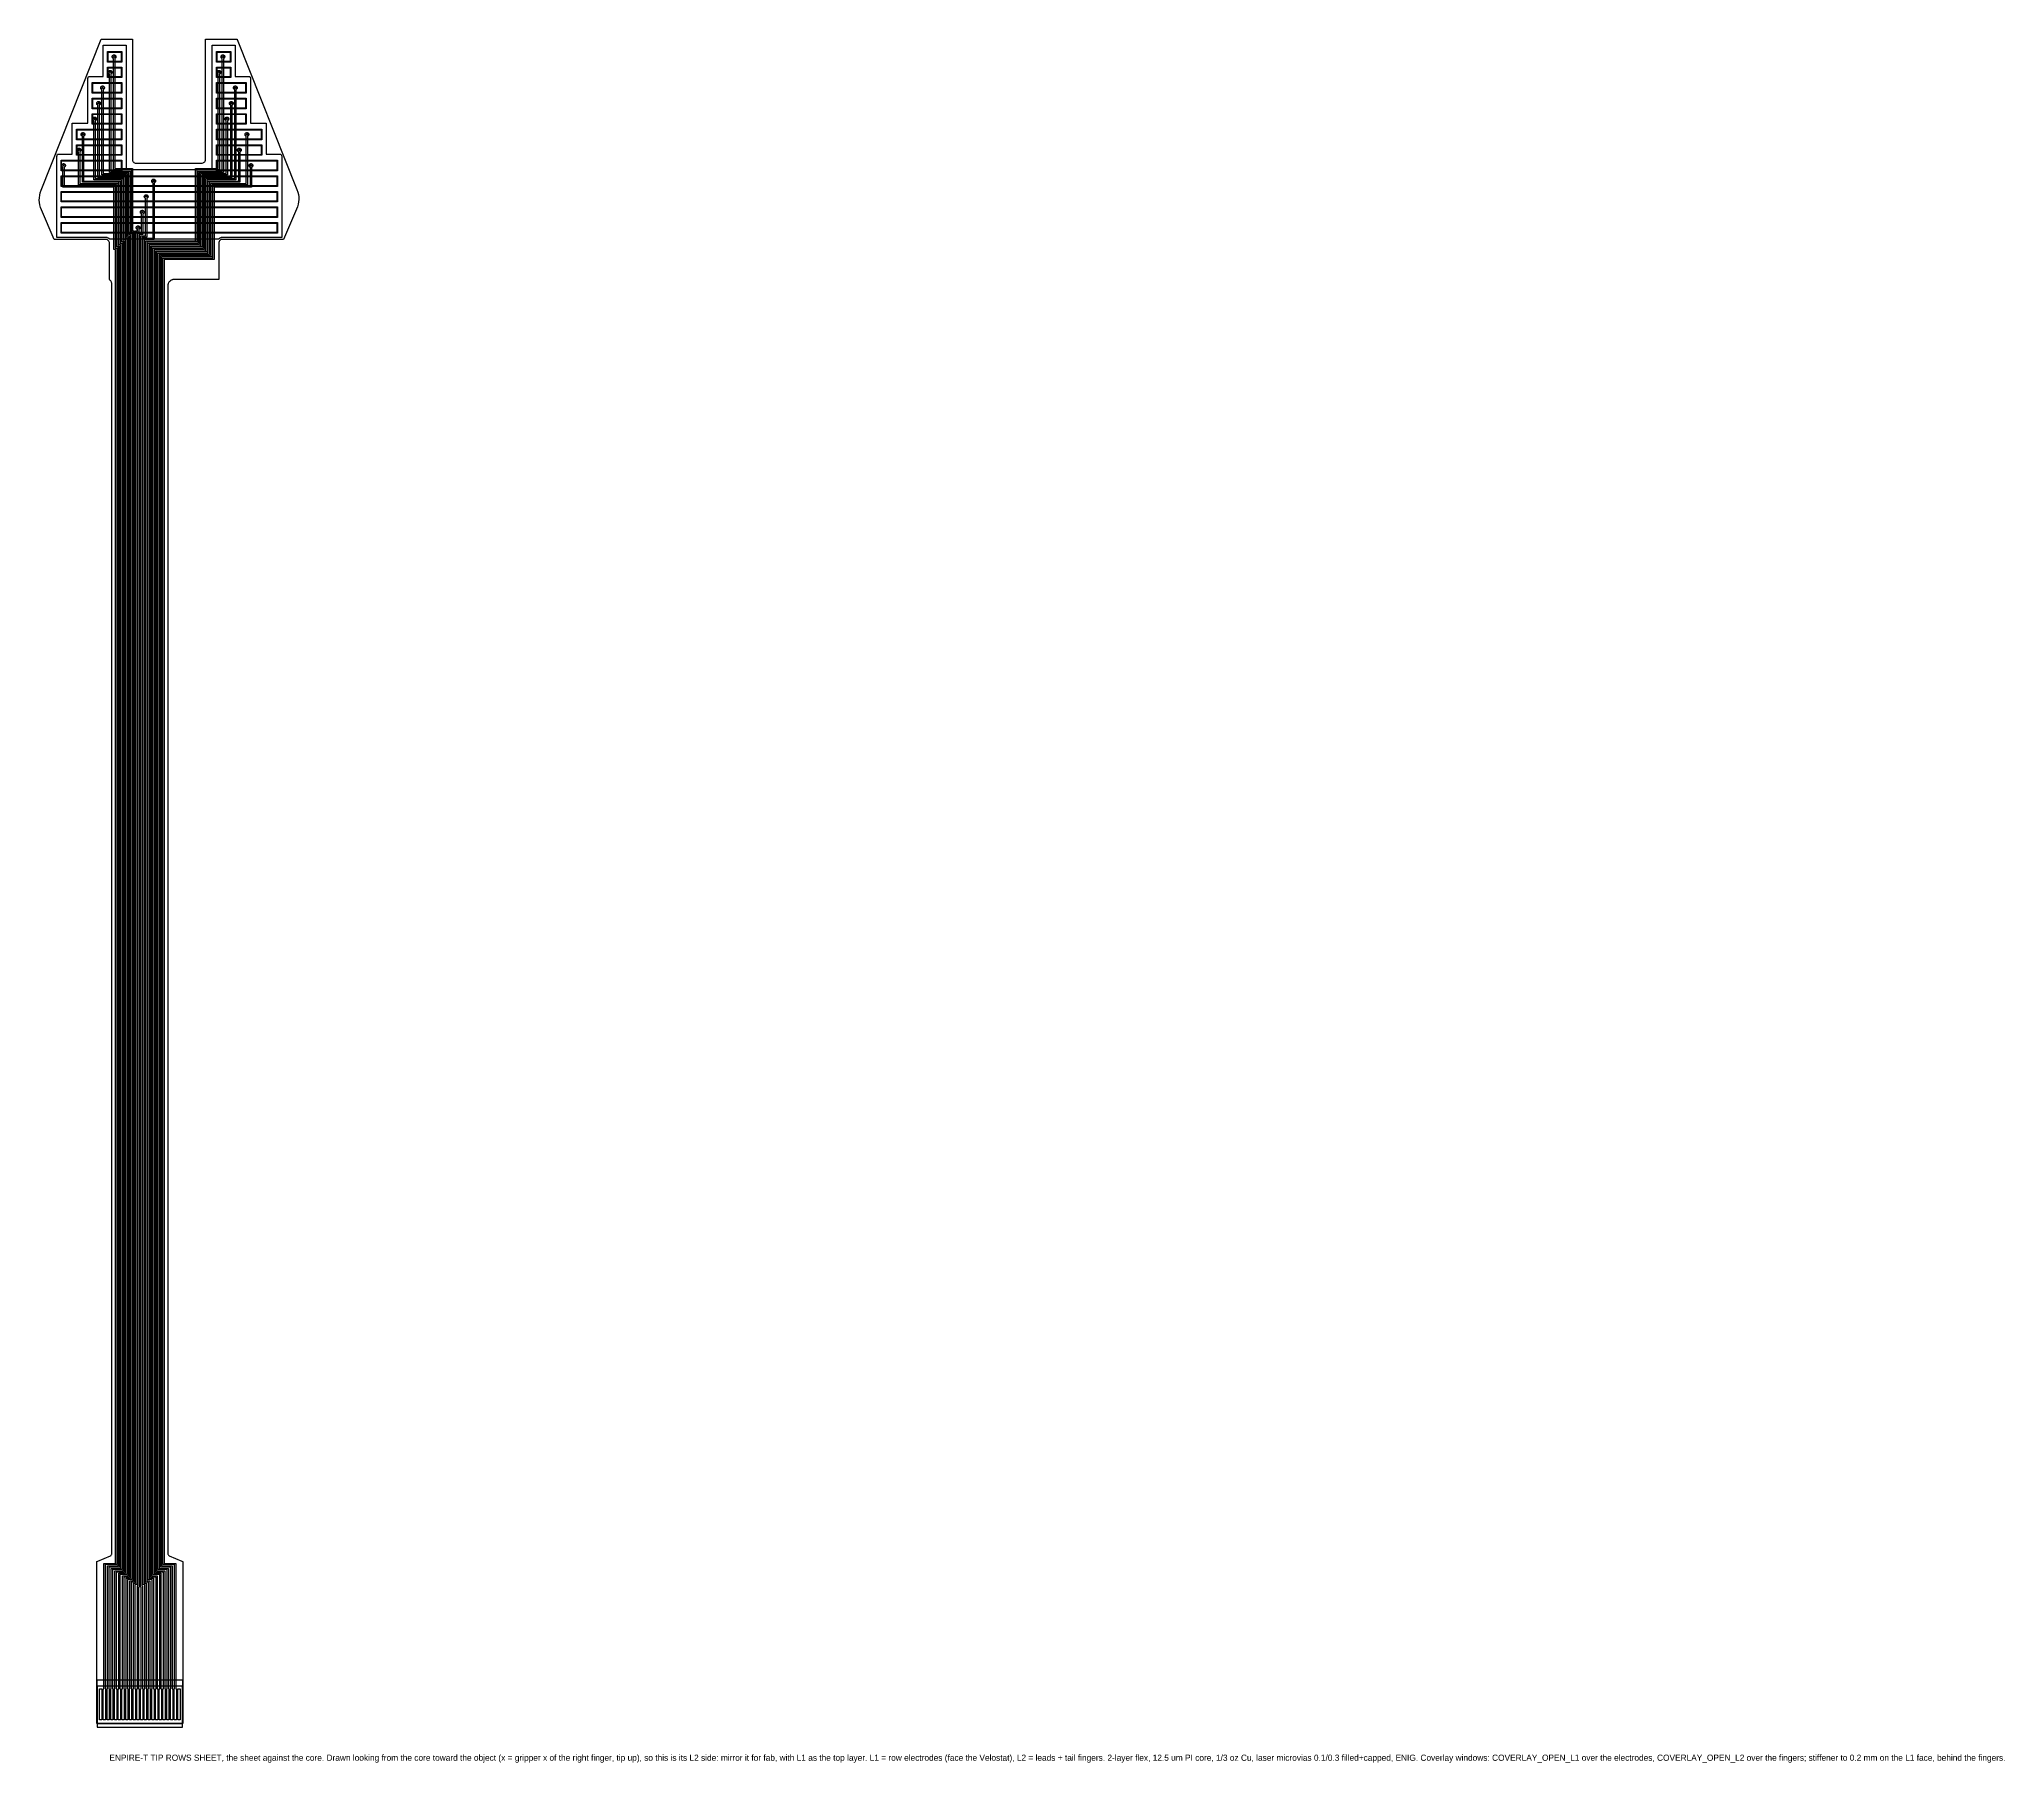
# Model space of a CAD drawing. Header units: millimetres. Extents: x -10 to 148, y -22 to 116.
import ezdxf

# ---------------------------------------------------------------- set-up
doc = ezdxf.new("R2010")
doc.units = ezdxf.units.MM
for name, color, linetype in [('COVERLAY_OPEN_L1', 3, 'Continuous'), ('COVERLAY_OPEN_L2', 4, 'Continuous'), ('CU_L1', 1, 'Continuous'), ('CU_L2', 5, 'Continuous'), ('NOTE', 8, 'Continuous'), ('OUTLINE', 7, 'Continuous'), ('STIFFENER', 8, 'Continuous'), ('VELOSTAT', 2, 'Continuous'), ('VIA', 6, 'Continuous')]:
    doc.layers.add(name, color=color, linetype=linetype)

msp = doc.modelspace()

# ---------------------------------------------------------------- linework, layer by layer
at = {"layer": 'COVERLAY_OPEN_L1'}
for points in [[(-3.9, 115.09), (-3.9, 114.34), (-4.95, 114.34), (-4.95, 115.09), (-3.9, 115.09)], [(-3.9, 113.84), (-3.9, 113.09), (-4.95, 113.09), (-4.95, 113.84), (-3.9, 113.84)], [(4.85, 115.09), (4.85, 114.34), (3.8, 114.34), (3.8, 115.09), (4.85, 115.09)], [(4.85, 113.84), (4.85, 113.09), (3.8, 113.09), (3.8, 113.84), (4.85, 113.84)], [(-6.2, 112.59), (-3.9, 112.59), (-3.9, 111.84), (-6.2, 111.84), (-6.2, 112.59)], [(3.8, 112.59), (6.1, 112.59), (6.1, 111.84), (3.8, 111.84), (3.8, 112.59)], [(-6.2, 111.34), (-3.9, 111.34), (-3.9, 110.59), (-6.2, 110.59), (-6.2, 111.34)], [(3.8, 111.34), (6.1, 111.34), (6.1, 110.59), (3.8, 110.59), (3.8, 111.34)], [(-6.2, 110.09), (-3.9, 110.09), (-3.9, 109.34), (-6.2, 109.34), (-6.2, 110.09)], [(3.8, 110.09), (6.1, 110.09), (6.1, 109.34), (3.8, 109.34), (3.8, 110.09)], [(-3.9, 108.84), (-3.9, 108.09), (-7.45, 108.09), (-7.45, 108.84), (-3.9, 108.84)], [(-3.9, 107.59), (-3.9, 106.84), (-7.45, 106.84), (-7.45, 107.59), (-3.9, 107.59)], [(7.35, 108.84), (7.35, 108.09), (3.8, 108.09), (3.8, 108.84), (7.35, 108.84)], [(7.35, 107.59), (7.35, 106.84), (3.8, 106.84), (3.8, 107.59), (7.35, 107.59)], [(-8.7, 106.34), (-3.9, 106.34), (-3.9, 105.59), (-8.7, 105.59), (-8.7, 106.34)], [(3.8, 106.34), (8.6, 106.34), (8.6, 105.59), (3.8, 105.59), (3.8, 106.34)], [(-8.7, 105.09), (8.6, 105.09), (8.6, 104.34), (-8.7, 104.34), (-8.7, 105.09)], [(-8.7, 103.84), (8.6, 103.84), (8.6, 103.09), (-8.7, 103.09), (-8.7, 103.84)], [(-8.7, 102.59), (8.6, 102.59), (8.6, 101.84), (-8.7, 101.84), (-8.7, 102.59)], [(-8.7, 101.34), (8.6, 101.34), (8.6, 100.59), (-8.7, 100.59), (-8.7, 101.34)]]:
    msp.add_lwpolyline(points, close=True, dxfattribs=at)
at = {"layer": 'COVERLAY_OPEN_L2'}
msp.add_lwpolyline([(1.03, -19.64), (1.03, -16.34), (-5.85, -16.34), (-5.85, -19.64), (1.03, -19.64)], close=True, dxfattribs=at)
at = {"layer": 'CU_L1'}
for points in [[(-5, 114.29), (-5, 115.14), (-3.85, 115.14), (-3.85, 114.29), (-5, 114.29)], [(-5, 113.04), (-5, 113.89), (-3.85, 113.89), (-3.85, 113.04), (-5, 113.04)], [(3.75, 114.29), (3.75, 115.14), (4.9, 115.14), (4.9, 114.29), (3.75, 114.29)], [(3.75, 113.04), (3.75, 113.89), (4.9, 113.89), (4.9, 113.04), (3.75, 113.04)], [(-6.25, 111.79), (-6.25, 112.64), (-3.85, 112.64), (-3.85, 111.79), (-6.25, 111.79)], [(3.75, 111.79), (3.75, 112.64), (6.15, 112.64), (6.15, 111.79), (3.75, 111.79)], [(-6.25, 110.54), (-6.25, 111.39), (-3.85, 111.39), (-3.85, 110.54), (-6.25, 110.54)], [(3.75, 110.54), (3.75, 111.39), (6.15, 111.39), (6.15, 110.54), (3.75, 110.54)], [(-6.25, 109.29), (-6.25, 110.14), (-3.85, 110.14), (-3.85, 109.29), (-6.25, 109.29)], [(3.75, 109.29), (3.75, 110.14), (6.15, 110.14), (6.15, 109.29), (3.75, 109.29)], [(-7.5, 108.04), (-7.5, 108.89), (-3.85, 108.89), (-3.85, 108.04), (-7.5, 108.04)], [(-7.5, 106.79), (-7.5, 107.64), (-3.85, 107.64), (-3.85, 106.79), (-7.5, 106.79)], [(3.75, 108.04), (3.75, 108.89), (7.4, 108.89), (7.4, 108.04), (3.75, 108.04)], [(3.75, 106.79), (3.75, 107.64), (7.4, 107.64), (7.4, 106.79), (3.75, 106.79)], [(-8.75, 105.54), (-8.75, 106.39), (-3.85, 106.39), (-3.85, 105.54), (-8.75, 105.54)], [(3.75, 105.54), (3.75, 106.39), (8.65, 106.39), (8.65, 105.54), (3.75, 105.54)], [(-8.75, 104.29), (-8.75, 105.14), (8.65, 105.14), (8.65, 104.29), (-8.75, 104.29)], [(-8.75, 103.04), (-8.75, 103.89), (8.65, 103.89), (8.65, 103.04), (-8.75, 103.04)], [(-8.75, 101.79), (-8.75, 102.64), (8.65, 102.64), (8.65, 101.79), (-8.75, 101.79)], [(-8.75, 100.54), (-8.75, 101.39), (8.65, 101.39), (8.65, 100.54), (-8.75, 100.54)]]:
    msp.add_lwpolyline(points, close=True, dxfattribs=at)
at = {"layer": 'CU_L2'}
for points in [[(-3.07, -19.04), (-3.11, -19.04), (-3.21, -19.04), (-3.25, -19.04), (-3.25, -16.54), (-3.21, -16.54), (-3.21, -7.86), (-2.96, -7.86), (-2.96, 0), (-2.96, 100.62), (-3.09, 100.62), (-3.09, 100.67), (-3.09, 100.67), (-3.09, 105.62), (-4.53, 105.62), (-4.53, 114.58), (-4.54, 114.58), (-4.56, 114.59), (-4.57, 114.6), (-4.59, 114.61), (-4.6, 114.63), (-4.61, 114.64), (-4.62, 114.66), (-4.63, 114.68), (-4.63, 114.7), (-4.63, 114.72), (-4.63, 114.74), (-4.63, 114.76), (-4.62, 114.78), (-4.61, 114.79), (-4.6, 114.81), (-4.59, 114.82), (-4.57, 114.84), (-4.56, 114.85), (-4.54, 114.86), (-4.52, 114.86), (-4.5, 114.87), (-4.48, 114.87), (-4.46, 114.87), (-4.44, 114.86), (-4.43, 114.86), (-4.41, 114.85), (-4.39, 114.84), (-4.38, 114.82), (-4.36, 114.81), (-4.35, 114.79), (-4.34, 114.78), (-4.34, 114.76), (-4.33, 114.74), (-4.33, 114.72), (-4.33, 114.7), (-4.34, 114.68), (-4.34, 114.66), (-4.35, 114.64), (-4.36, 114.63), (-4.38, 114.61), (-4.39, 114.6), (-4.41, 114.59), (-4.43, 114.58), (-4.43, 114.58), (-4.43, 105.72), (-2.99, 105.72), (-2.99, 100.72), (-2.86, 100.72), (-2.86, 0), (-2.86, -7.96), (-3.11, -7.96), (-3.11, -16.54), (-3.07, -16.54), (-3.07, -19.04)], [(-1.27, -19.04), (-1.31, -19.04), (-1.41, -19.04), (-1.45, -19.04), (-1.45, -16.54), (-1.41, -16.54), (-1.41, -7.76), (-1.76, -7.76), (-1.76, 0), (-1.76, 99.72), (2.27, 99.72), (2.27, 100.67), (2.27, 100.67), (2.27, 105.52), (4.22, 105.52), (4.22, 114.58), (4.21, 114.58), (4.19, 114.59), (4.18, 114.6), (4.16, 114.61), (4.15, 114.63), (4.14, 114.64), (4.13, 114.66), (4.12, 114.68), (4.12, 114.7), (4.12, 114.72), (4.12, 114.74), (4.12, 114.76), (4.13, 114.78), (4.14, 114.79), (4.15, 114.81), (4.16, 114.82), (4.18, 114.84), (4.19, 114.85), (4.21, 114.86), (4.23, 114.86), (4.25, 114.87), (4.27, 114.87), (4.29, 114.87), (4.31, 114.86), (4.32, 114.86), (4.34, 114.85), (4.36, 114.84), (4.37, 114.82), (4.39, 114.81), (4.4, 114.79), (4.41, 114.78), (4.41, 114.76), (4.42, 114.74), (4.42, 114.72), (4.42, 114.7), (4.41, 114.68), (4.41, 114.66), (4.4, 114.64), (4.39, 114.63), (4.37, 114.61), (4.36, 114.6), (4.34, 114.59), (4.32, 114.58), (4.32, 114.58), (4.32, 105.42), (2.37, 105.42), (2.37, 100.67), (2.37, 100.67), (2.37, 99.62), (-1.66, 99.62), (-1.66, 0), (-1.66, -7.66), (-1.31, -7.66), (-1.31, -16.54), (-1.27, -16.54), (-1.27, -19.04)], [(-3.67, -19.04), (-3.71, -19.04), (-3.81, -19.04), (-3.85, -19.04), (-3.85, -16.54), (-3.81, -16.54), (-3.81, -7.46), (-3.36, -7.46), (-3.36, 0), (-3.36, 100.22), (-3.49, 100.22), (-3.49, 100.67), (-3.49, 100.67), (-3.49, 105.22), (-5.46, 105.22), (-5.46, 112.08), (-5.47, 112.08), (-5.49, 112.09), (-5.5, 112.1), (-5.52, 112.11), (-5.53, 112.13), (-5.54, 112.14), (-5.55, 112.16), (-5.56, 112.18), (-5.56, 112.2), (-5.56, 112.22), (-5.56, 112.24), (-5.56, 112.26), (-5.55, 112.28), (-5.54, 112.29), (-5.53, 112.31), (-5.52, 112.32), (-5.5, 112.34), (-5.49, 112.35), (-5.47, 112.36), (-5.45, 112.36), (-5.43, 112.37), (-5.41, 112.37), (-5.39, 112.37), (-5.37, 112.36), (-5.36, 112.36), (-5.34, 112.35), (-5.32, 112.34), (-5.31, 112.32), (-5.29, 112.31), (-5.28, 112.29), (-5.27, 112.28), (-5.27, 112.26), (-5.26, 112.24), (-5.26, 112.22), (-5.26, 112.2), (-5.27, 112.18), (-5.27, 112.16), (-5.28, 112.14), (-5.29, 112.13), (-5.31, 112.11), (-5.32, 112.1), (-5.34, 112.09), (-5.36, 112.08), (-5.36, 112.08), (-5.36, 105.32), (-3.39, 105.32), (-3.39, 100.67), (-3.39, 100.67), (-3.39, 100.32), (-3.26, 100.32), (-3.26, 0), (-3.26, -7.56), (-3.71, -7.56), (-3.71, -16.54), (-3.67, -16.54), (-3.67, -19.04)], [(-3.37, -19.04), (-3.41, -19.04), (-3.51, -19.04), (-3.55, -19.04), (-3.55, -16.54), (-3.51, -16.54), (-3.51, -7.66), (-3.16, -7.66), (-3.16, 0), (-3.16, 100.42), (-3.29, 100.42), (-3.29, 100.67), (-3.29, 100.67), (-3.29, 105.42), (-4.85, 105.42), (-4.85, 113.33), (-4.86, 113.33), (-4.88, 113.34), (-4.89, 113.35), (-4.91, 113.36), (-4.92, 113.38), (-4.93, 113.39), (-4.94, 113.41), (-4.95, 113.43), (-4.95, 113.45), (-4.95, 113.47), (-4.95, 113.49), (-4.95, 113.51), (-4.94, 113.53), (-4.93, 113.54), (-4.92, 113.56), (-4.91, 113.57), (-4.89, 113.59), (-4.88, 113.6), (-4.86, 113.61), (-4.84, 113.61), (-4.82, 113.62), (-4.8, 113.62), (-4.78, 113.62), (-4.76, 113.61), (-4.75, 113.61), (-4.73, 113.6), (-4.71, 113.59), (-4.7, 113.57), (-4.68, 113.56), (-4.67, 113.54), (-4.66, 113.53), (-4.66, 113.51), (-4.65, 113.49), (-4.65, 113.47), (-4.65, 113.45), (-4.66, 113.43), (-4.66, 113.41), (-4.67, 113.39), (-4.68, 113.38), (-4.7, 113.36), (-4.71, 113.35), (-4.73, 113.34), (-4.75, 113.33), (-4.75, 113.33), (-4.75, 105.52), (-3.19, 105.52), (-3.19, 100.67), (-3.19, 100.67), (-3.19, 100.52), (-3.06, 100.52), (-3.06, 0), (-3.06, -7.76), (-3.41, -7.76), (-3.41, -16.54), (-3.37, -16.54), (-3.37, -19.04)], [(-1.57, -19.04), (-1.61, -19.04), (-1.71, -19.04), (-1.75, -19.04), (-1.75, -16.54), (-1.71, -16.54), (-1.71, -7.96), (-1.96, -7.96), (-1.96, 0), (-1.96, 99.92), (2.07, 99.92), (2.07, 100.67), (2.07, 100.67), (2.07, 105.72), (3.9, 105.72), (3.9, 113.33), (3.89, 113.33), (3.87, 113.34), (3.86, 113.35), (3.84, 113.36), (3.83, 113.38), (3.82, 113.39), (3.81, 113.41), (3.8, 113.43), (3.8, 113.45), (3.8, 113.47), (3.8, 113.49), (3.8, 113.51), (3.81, 113.53), (3.82, 113.54), (3.83, 113.56), (3.84, 113.57), (3.86, 113.59), (3.87, 113.6), (3.89, 113.61), (3.91, 113.61), (3.93, 113.62), (3.95, 113.62), (3.97, 113.62), (3.99, 113.61), (4, 113.61), (4.02, 113.6), (4.04, 113.59), (4.05, 113.57), (4.07, 113.56), (4.08, 113.54), (4.09, 113.53), (4.09, 113.51), (4.1, 113.49), (4.1, 113.47), (4.1, 113.45), (4.09, 113.43), (4.09, 113.41), (4.08, 113.39), (4.07, 113.38), (4.05, 113.36), (4.04, 113.35), (4.02, 113.34), (4, 113.33), (4, 113.33), (4, 105.62), (2.17, 105.62), (2.17, 100.67), (2.17, 100.67), (2.17, 99.82), (-1.86, 99.82), (-1.86, 0), (-1.86, -7.86), (-1.61, -7.86), (-1.61, -16.54), (-1.57, -16.54), (-1.57, -19.04)], [(-0.37, -19.04), (-0.41, -19.04), (-0.51, -19.04), (-0.55, -19.04), (-0.55, -16.54), (-0.51, -16.54), (-0.51, -7.16), (-1.16, -7.16), (-1.16, 0), (-1.16, 99.12), (2.87, 99.12), (2.87, 100.67), (2.87, 100.67), (2.87, 104.92), (5.22, 104.92), (5.22, 112.08), (5.21, 112.08), (5.19, 112.09), (5.18, 112.1), (5.16, 112.11), (5.15, 112.13), (5.14, 112.14), (5.13, 112.16), (5.12, 112.18), (5.12, 112.2), (5.12, 112.22), (5.12, 112.24), (5.12, 112.26), (5.13, 112.28), (5.14, 112.29), (5.15, 112.31), (5.16, 112.32), (5.18, 112.34), (5.19, 112.35), (5.21, 112.36), (5.23, 112.36), (5.25, 112.37), (5.27, 112.37), (5.29, 112.37), (5.31, 112.36), (5.32, 112.36), (5.34, 112.35), (5.36, 112.34), (5.37, 112.32), (5.39, 112.31), (5.4, 112.29), (5.41, 112.28), (5.41, 112.26), (5.42, 112.24), (5.42, 112.22), (5.42, 112.2), (5.41, 112.18), (5.41, 112.16), (5.4, 112.14), (5.39, 112.13), (5.37, 112.11), (5.36, 112.1), (5.34, 112.09), (5.32, 112.08), (5.32, 112.08), (5.32, 104.82), (2.97, 104.82), (2.97, 100.67), (2.97, 100.67), (2.97, 99.02), (-1.06, 99.02), (-1.06, 0), (-1.06, -7.06), (-0.41, -7.06), (-0.41, -16.54), (-0.37, -16.54), (-0.37, -19.04)], [(-3.97, -19.04), (-4.01, -19.04), (-4.11, -19.04), (-4.15, -19.04), (-4.15, -16.54), (-4.11, -16.54), (-4.11, -7.26), (-3.56, -7.26), (-3.56, 0), (-3.56, 100.02), (-3.69, 100.02), (-3.69, 100.67), (-3.69, 100.67), (-3.69, 105.02), (-5.78, 105.02), (-5.78, 110.83), (-5.79, 110.83), (-5.81, 110.84), (-5.82, 110.85), (-5.84, 110.86), (-5.85, 110.88), (-5.86, 110.89), (-5.87, 110.91), (-5.88, 110.93), (-5.88, 110.95), (-5.88, 110.97), (-5.88, 110.99), (-5.88, 111.01), (-5.87, 111.03), (-5.86, 111.04), (-5.85, 111.06), (-5.84, 111.07), (-5.82, 111.09), (-5.81, 111.1), (-5.79, 111.11), (-5.77, 111.11), (-5.75, 111.12), (-5.73, 111.12), (-5.71, 111.12), (-5.69, 111.11), (-5.68, 111.11), (-5.66, 111.1), (-5.64, 111.09), (-5.63, 111.07), (-5.61, 111.06), (-5.6, 111.04), (-5.59, 111.03), (-5.59, 111.01), (-5.58, 110.99), (-5.58, 110.97), (-5.58, 110.95), (-5.59, 110.93), (-5.59, 110.91), (-5.6, 110.89), (-5.61, 110.88), (-5.63, 110.86), (-5.64, 110.85), (-5.66, 110.84), (-5.68, 110.83), (-5.68, 110.83), (-5.68, 105.12), (-3.59, 105.12), (-3.59, 100.67), (-3.59, 100.67), (-3.59, 100.12), (-3.46, 100.12), (-3.46, 0), (-3.46, -7.36), (-4.01, -7.36), (-4.01, -16.54), (-3.97, -16.54), (-3.97, -19.04)], [(-0.67, -19.04), (-0.71, -19.04), (-0.81, -19.04), (-0.85, -19.04), (-0.85, -16.54), (-0.81, -16.54), (-0.81, -7.36), (-1.36, -7.36), (-1.36, 0), (-1.36, 99.32), (2.67, 99.32), (2.67, 100.67), (2.67, 100.67), (2.67, 105.12), (4.9, 105.12), (4.9, 110.83), (4.89, 110.83), (4.87, 110.84), (4.86, 110.85), (4.84, 110.86), (4.83, 110.88), (4.82, 110.89), (4.81, 110.91), (4.8, 110.93), (4.8, 110.95), (4.8, 110.97), (4.8, 110.99), (4.8, 111.01), (4.81, 111.03), (4.82, 111.04), (4.83, 111.06), (4.84, 111.07), (4.86, 111.09), (4.87, 111.1), (4.89, 111.11), (4.91, 111.11), (4.93, 111.12), (4.95, 111.12), (4.97, 111.12), (4.99, 111.11), (5, 111.11), (5.02, 111.1), (5.04, 111.09), (5.05, 111.07), (5.07, 111.06), (5.08, 111.04), (5.09, 111.03), (5.09, 111.01), (5.1, 110.99), (5.1, 110.97), (5.1, 110.95), (5.09, 110.93), (5.09, 110.91), (5.08, 110.89), (5.07, 110.88), (5.05, 110.86), (5.04, 110.85), (5.02, 110.84), (5, 110.83), (5, 110.83), (5, 105.02), (2.77, 105.02), (2.77, 100.67), (2.77, 100.67), (2.77, 99.22), (-1.26, 99.22), (-1.26, 0), (-1.26, -7.26), (-0.71, -7.26), (-0.71, -16.54), (-0.67, -16.54), (-0.67, -19.04)], [(-4.27, -19.04), (-4.31, -19.04), (-4.41, -19.04), (-4.45, -19.04), (-4.45, -16.54), (-4.41, -16.54), (-4.41, -7.06), (-3.76, -7.06), (-3.76, 0), (-3.76, 99.82), (-3.89, 99.82), (-3.89, 100.67), (-3.89, 100.67), (-3.89, 104.82), (-6.1, 104.82), (-6.1, 109.58), (-6.11, 109.58), (-6.13, 109.59), (-6.14, 109.6), (-6.16, 109.61), (-6.17, 109.63), (-6.18, 109.64), (-6.19, 109.66), (-6.2, 109.68), (-6.2, 109.7), (-6.2, 109.72), (-6.2, 109.74), (-6.2, 109.76), (-6.19, 109.78), (-6.18, 109.79), (-6.17, 109.81), (-6.16, 109.82), (-6.14, 109.84), (-6.13, 109.85), (-6.11, 109.86), (-6.09, 109.86), (-6.07, 109.87), (-6.05, 109.87), (-6.03, 109.87), (-6.01, 109.86), (-6, 109.86), (-5.98, 109.85), (-5.96, 109.84), (-5.95, 109.82), (-5.93, 109.81), (-5.92, 109.79), (-5.91, 109.78), (-5.91, 109.76), (-5.9, 109.74), (-5.9, 109.72), (-5.9, 109.7), (-5.91, 109.68), (-5.91, 109.66), (-5.92, 109.64), (-5.93, 109.63), (-5.95, 109.61), (-5.96, 109.6), (-5.98, 109.59), (-6, 109.58), (-6, 109.58), (-6, 104.92), (-3.79, 104.92), (-3.79, 100.67), (-3.79, 100.67), (-3.79, 99.92), (-3.66, 99.92), (-3.66, 0), (-3.66, -7.16), (-4.31, -7.16), (-4.31, -16.54), (-4.27, -16.54), (-4.27, -19.04)], [(-0.97, -19.04), (-1.01, -19.04), (-1.11, -19.04), (-1.15, -19.04), (-1.15, -16.54), (-1.11, -16.54), (-1.11, -7.56), (-1.56, -7.56), (-1.56, 0), (-1.56, 99.52), (2.47, 99.52), (2.47, 100.67), (2.47, 100.67), (2.47, 105.32), (4.54, 105.32), (4.54, 109.58), (4.53, 109.58), (4.51, 109.59), (4.5, 109.6), (4.48, 109.61), (4.47, 109.63), (4.46, 109.64), (4.45, 109.66), (4.44, 109.68), (4.44, 109.7), (4.44, 109.72), (4.44, 109.74), (4.44, 109.76), (4.45, 109.78), (4.46, 109.79), (4.47, 109.81), (4.48, 109.82), (4.5, 109.84), (4.51, 109.85), (4.53, 109.86), (4.55, 109.86), (4.57, 109.87), (4.59, 109.87), (4.61, 109.87), (4.63, 109.86), (4.64, 109.86), (4.66, 109.85), (4.68, 109.84), (4.69, 109.82), (4.71, 109.81), (4.72, 109.79), (4.73, 109.78), (4.73, 109.76), (4.74, 109.74), (4.74, 109.72), (4.74, 109.7), (4.73, 109.68), (4.73, 109.66), (4.72, 109.64), (4.71, 109.63), (4.69, 109.61), (4.68, 109.6), (4.66, 109.59), (4.64, 109.58), (4.64, 109.58), (4.64, 105.22), (2.57, 105.22), (2.57, 100.67), (2.57, 100.67), (2.57, 99.42), (-1.46, 99.42), (-1.46, 0), (-1.46, -7.46), (-1.01, -7.46), (-1.01, -16.54), (-0.97, -16.54), (-0.97, -19.04)], [(-4.57, -19.04), (-4.61, -19.04), (-4.71, -19.04), (-4.75, -19.04), (-4.75, -16.54), (-4.71, -16.54), (-4.71, -6.86), (-3.96, -6.86), (-3.96, 0), (-3.96, 99.62), (-4.09, 99.62), (-4.09, 100.67), (-4.09, 100.67), (-4.09, 104.62), (-7.03, 104.62), (-7.03, 108.33), (-7.04, 108.33), (-7.06, 108.34), (-7.07, 108.35), (-7.09, 108.36), (-7.1, 108.38), (-7.11, 108.39), (-7.12, 108.41), (-7.13, 108.43), (-7.13, 108.45), (-7.13, 108.47), (-7.13, 108.49), (-7.13, 108.51), (-7.12, 108.53), (-7.11, 108.54), (-7.1, 108.56), (-7.09, 108.57), (-7.07, 108.59), (-7.06, 108.6), (-7.04, 108.61), (-7.02, 108.61), (-7, 108.62), (-6.98, 108.62), (-6.96, 108.62), (-6.94, 108.61), (-6.93, 108.61), (-6.91, 108.6), (-6.89, 108.59), (-6.88, 108.57), (-6.86, 108.56), (-6.85, 108.54), (-6.84, 108.53), (-6.84, 108.51), (-6.83, 108.49), (-6.83, 108.47), (-6.83, 108.45), (-6.84, 108.43), (-6.84, 108.41), (-6.85, 108.39), (-6.86, 108.38), (-6.88, 108.36), (-6.89, 108.35), (-6.91, 108.34), (-6.93, 108.33), (-6.93, 108.33), (-6.93, 104.72), (-3.99, 104.72), (-3.99, 100.67), (-3.99, 100.67), (-3.99, 99.72), (-3.86, 99.72), (-3.86, 0), (-3.86, -6.96), (-4.61, -6.96), (-4.61, -16.54), (-4.57, -16.54), (-4.57, -19.04)], [(0.23, -19.04), (0.19, -19.04), (0.09, -19.04), (0.05, -19.04), (0.05, -16.54), (0.09, -16.54), (0.09, -6.76), (-0.76, -6.76), (-0.76, 0), (-0.76, 98.72), (3.27, 98.72), (3.27, 100.67), (3.27, 100.67), (3.27, 104.52), (6.15, 104.52), (6.15, 108.33), (6.14, 108.33), (6.12, 108.34), (6.11, 108.35), (6.09, 108.36), (6.08, 108.38), (6.07, 108.39), (6.06, 108.41), (6.05, 108.43), (6.05, 108.45), (6.05, 108.47), (6.05, 108.49), (6.05, 108.51), (6.06, 108.53), (6.07, 108.54), (6.08, 108.56), (6.09, 108.57), (6.11, 108.59), (6.12, 108.6), (6.14, 108.61), (6.16, 108.61), (6.18, 108.62), (6.2, 108.62), (6.22, 108.62), (6.24, 108.61), (6.25, 108.61), (6.27, 108.6), (6.29, 108.59), (6.3, 108.57), (6.32, 108.56), (6.33, 108.54), (6.34, 108.53), (6.34, 108.51), (6.35, 108.49), (6.35, 108.47), (6.35, 108.45), (6.34, 108.43), (6.34, 108.41), (6.33, 108.39), (6.32, 108.38), (6.3, 108.36), (6.29, 108.35), (6.27, 108.34), (6.25, 108.33), (6.25, 108.33), (6.25, 104.42), (3.37, 104.42), (3.37, 100.67), (3.37, 100.67), (3.37, 98.62), (-0.66, 98.62), (-0.66, 0), (-0.66, -6.66), (0.19, -6.66), (0.19, -16.54), (0.23, -16.54), (0.23, -19.04)], [(-5.17, -19.04), (-5.21, -19.04), (-5.31, -19.04), (-5.35, -19.04), (-5.35, -16.54), (-5.31, -16.54), (-5.31, -6.46), (-4.36, -6.46), (-4.36, 0), (-4.36, 99.22), (-4.49, 99.22), (-4.49, 100.67), (-4.49, 100.67), (-4.49, 104.22), (-8.6, 104.22), (-8.6, 105.83), (-8.61, 105.83), (-8.63, 105.84), (-8.64, 105.85), (-8.66, 105.86), (-8.67, 105.88), (-8.68, 105.89), (-8.69, 105.91), (-8.7, 105.93), (-8.7, 105.95), (-8.7, 105.97), (-8.7, 105.99), (-8.7, 106.01), (-8.69, 106.03), (-8.68, 106.04), (-8.67, 106.06), (-8.66, 106.07), (-8.64, 106.09), (-8.63, 106.1), (-8.61, 106.11), (-8.59, 106.11), (-8.57, 106.12), (-8.55, 106.12), (-8.53, 106.12), (-8.51, 106.11), (-8.5, 106.11), (-8.48, 106.1), (-8.46, 106.09), (-8.45, 106.07), (-8.43, 106.06), (-8.42, 106.04), (-8.41, 106.03), (-8.41, 106.01), (-8.4, 105.99), (-8.4, 105.97), (-8.4, 105.95), (-8.41, 105.93), (-8.41, 105.91), (-8.42, 105.89), (-8.43, 105.88), (-8.45, 105.86), (-8.46, 105.85), (-8.48, 105.84), (-8.5, 105.83), (-8.5, 105.83), (-8.5, 104.32), (-4.39, 104.32), (-4.39, 100.67), (-4.39, 100.67), (-4.39, 99.32), (-4.26, 99.32), (-4.26, 0), (-4.26, -6.56), (-5.21, -6.56), (-5.21, -16.54), (-5.17, -16.54), (-5.17, -19.04)], [(-4.87, -19.04), (-4.91, -19.04), (-5.01, -19.04), (-5.05, -19.04), (-5.05, -16.54), (-5.01, -16.54), (-5.01, -6.66), (-4.16, -6.66), (-4.16, 0), (-4.16, 99.42), (-4.29, 99.42), (-4.29, 100.67), (-4.29, 100.67), (-4.29, 104.42), (-7.35, 104.42), (-7.35, 107.08), (-7.36, 107.08), (-7.38, 107.09), (-7.39, 107.1), (-7.41, 107.11), (-7.42, 107.13), (-7.43, 107.14), (-7.44, 107.16), (-7.45, 107.18), (-7.45, 107.2), (-7.45, 107.22), (-7.45, 107.24), (-7.45, 107.26), (-7.44, 107.28), (-7.43, 107.29), (-7.42, 107.31), (-7.41, 107.32), (-7.39, 107.34), (-7.38, 107.35), (-7.36, 107.36), (-7.34, 107.36), (-7.32, 107.37), (-7.3, 107.37), (-7.28, 107.37), (-7.26, 107.36), (-7.25, 107.36), (-7.23, 107.35), (-7.21, 107.34), (-7.2, 107.32), (-7.18, 107.31), (-7.17, 107.29), (-7.16, 107.28), (-7.16, 107.26), (-7.15, 107.24), (-7.15, 107.22), (-7.15, 107.2), (-7.16, 107.18), (-7.16, 107.16), (-7.17, 107.14), (-7.18, 107.13), (-7.2, 107.11), (-7.21, 107.1), (-7.23, 107.09), (-7.25, 107.08), (-7.25, 107.08), (-7.25, 104.52), (-4.19, 104.52), (-4.19, 100.67), (-4.19, 100.67), (-4.19, 99.52), (-4.06, 99.52), (-4.06, 0), (-4.06, -6.76), (-4.91, -6.76), (-4.91, -16.54), (-4.87, -16.54), (-4.87, -19.04)], [(-0.07, -19.04), (-0.11, -19.04), (-0.21, -19.04), (-0.25, -19.04), (-0.25, -16.54), (-0.21, -16.54), (-0.21, -6.96), (-0.96, -6.96), (-0.96, 0), (-0.96, 98.92), (3.07, 98.92), (3.07, 100.67), (3.07, 100.67), (3.07, 104.72), (5.54, 104.72), (5.54, 107.08), (5.53, 107.08), (5.51, 107.09), (5.5, 107.1), (5.48, 107.11), (5.47, 107.13), (5.46, 107.14), (5.45, 107.16), (5.44, 107.18), (5.44, 107.2), (5.44, 107.22), (5.44, 107.24), (5.44, 107.26), (5.45, 107.28), (5.46, 107.29), (5.47, 107.31), (5.48, 107.32), (5.5, 107.34), (5.51, 107.35), (5.53, 107.36), (5.55, 107.36), (5.57, 107.37), (5.59, 107.37), (5.61, 107.37), (5.63, 107.36), (5.64, 107.36), (5.66, 107.35), (5.68, 107.34), (5.69, 107.32), (5.71, 107.31), (5.72, 107.29), (5.73, 107.28), (5.73, 107.26), (5.74, 107.24), (5.74, 107.22), (5.74, 107.2), (5.73, 107.18), (5.73, 107.16), (5.72, 107.14), (5.71, 107.13), (5.69, 107.11), (5.68, 107.1), (5.66, 107.09), (5.64, 107.08), (5.64, 107.08), (5.64, 104.62), (3.17, 104.62), (3.17, 100.67), (3.17, 100.67), (3.17, 98.82), (-0.86, 98.82), (-0.86, 0), (-0.86, -6.86), (-0.11, -6.86), (-0.11, -16.54), (-0.07, -16.54), (-0.07, -19.04)], [(0.53, -19.04), (0.49, -19.04), (0.39, -19.04), (0.35, -19.04), (0.35, -16.54), (0.39, -16.54), (0.39, -6.56), (-0.56, -6.56), (-0.56, 0), (-0.56, 98.52), (3.47, 98.52), (3.47, 100.67), (3.47, 100.67), (3.47, 104.32), (6.48, 104.32), (6.48, 105.83), (6.47, 105.83), (6.45, 105.84), (6.44, 105.85), (6.42, 105.86), (6.41, 105.88), (6.4, 105.89), (6.39, 105.91), (6.38, 105.93), (6.38, 105.95), (6.38, 105.97), (6.38, 105.99), (6.38, 106.01), (6.39, 106.03), (6.4, 106.04), (6.41, 106.06), (6.42, 106.07), (6.44, 106.09), (6.45, 106.1), (6.47, 106.11), (6.49, 106.11), (6.51, 106.12), (6.53, 106.12), (6.55, 106.12), (6.57, 106.11), (6.58, 106.11), (6.6, 106.1), (6.62, 106.09), (6.63, 106.07), (6.65, 106.06), (6.66, 106.04), (6.67, 106.03), (6.67, 106.01), (6.68, 105.99), (6.68, 105.97), (6.68, 105.95), (6.67, 105.93), (6.67, 105.91), (6.66, 105.89), (6.65, 105.88), (6.63, 105.86), (6.62, 105.85), (6.6, 105.84), (6.58, 105.83), (6.58, 105.83), (6.58, 104.22), (3.57, 104.22), (3.57, 100.67), (3.57, 100.67), (3.57, 98.42), (-0.46, 98.42), (-0.46, 0), (-0.46, -6.46), (0.49, -6.46), (0.49, -16.54), (0.53, -16.54), (0.53, -19.04)], [(-1.87, -19.04), (-1.91, -19.04), (-2.01, -19.04), (-2.05, -19.04), (-2.05, -16.54), (-2.01, -16.54), (-2.01, -8.16), (-2.16, -8.16), (-2.16, 0), (-2.16, 100.12), (-1.35, 100.12), (-1.35, 104.58), (-1.36, 104.58), (-1.38, 104.59), (-1.39, 104.6), (-1.41, 104.61), (-1.42, 104.63), (-1.43, 104.64), (-1.44, 104.66), (-1.45, 104.68), (-1.45, 104.7), (-1.45, 104.72), (-1.45, 104.74), (-1.45, 104.76), (-1.44, 104.78), (-1.43, 104.79), (-1.42, 104.81), (-1.41, 104.82), (-1.39, 104.84), (-1.38, 104.85), (-1.36, 104.86), (-1.34, 104.86), (-1.32, 104.87), (-1.3, 104.87), (-1.28, 104.87), (-1.26, 104.86), (-1.25, 104.86), (-1.23, 104.85), (-1.21, 104.84), (-1.2, 104.82), (-1.18, 104.81), (-1.17, 104.79), (-1.16, 104.78), (-1.16, 104.76), (-1.15, 104.74), (-1.15, 104.72), (-1.15, 104.7), (-1.16, 104.68), (-1.16, 104.66), (-1.17, 104.64), (-1.18, 104.63), (-1.2, 104.61), (-1.21, 104.6), (-1.23, 104.59), (-1.25, 104.58), (-1.25, 104.58), (-1.25, 100.02), (-2.06, 100.02), (-2.06, 0), (-2.06, -8.06), (-1.91, -8.06), (-1.91, -16.54), (-1.87, -16.54), (-1.87, -19.04)], [(-2.17, -19.04), (-2.21, -19.04), (-2.31, -19.04), (-2.35, -19.04), (-2.35, -16.54), (-2.31, -16.54), (-2.31, -8.36), (-2.36, -8.36), (-2.36, 0), (-2.36, 100.32), (-1.95, 100.32), (-1.95, 103.33), (-1.96, 103.33), (-1.97, 103.34), (-1.99, 103.35), (-2.01, 103.36), (-2.02, 103.38), (-2.03, 103.39), (-2.04, 103.41), (-2.04, 103.43), (-2.05, 103.45), (-2.05, 103.47), (-2.05, 103.49), (-2.04, 103.51), (-2.04, 103.53), (-2.03, 103.54), (-2.02, 103.56), (-2.01, 103.57), (-1.99, 103.59), (-1.97, 103.6), (-1.96, 103.61), (-1.94, 103.61), (-1.92, 103.62), (-1.9, 103.62), (-1.88, 103.62), (-1.86, 103.61), (-1.84, 103.61), (-1.82, 103.6), (-1.81, 103.59), (-1.79, 103.57), (-1.78, 103.56), (-1.77, 103.54), (-1.76, 103.53), (-1.76, 103.51), (-1.75, 103.49), (-1.75, 103.47), (-1.75, 103.45), (-1.76, 103.43), (-1.76, 103.41), (-1.77, 103.39), (-1.78, 103.38), (-1.79, 103.36), (-1.81, 103.35), (-1.82, 103.34), (-1.84, 103.33), (-1.85, 103.33), (-1.85, 100.22), (-2.26, 100.22), (-2.26, 0), (-2.26, -8.26), (-2.21, -8.26), (-2.21, -16.54), (-2.17, -16.54), (-2.17, -19.04)], [(-2.47, -19.04), (-2.51, -19.04), (-2.61, -19.04), (-2.65, -19.04), (-2.65, -16.54), (-2.61, -16.54), (-2.61, -8.26), (-2.56, -8.26), (-2.56, 0), (-2.56, 100.52), (-2.27, 100.52), (-2.27, 102.08), (-2.28, 102.08), (-2.29, 102.09), (-2.31, 102.1), (-2.33, 102.11), (-2.34, 102.13), (-2.35, 102.14), (-2.36, 102.16), (-2.36, 102.18), (-2.37, 102.2), (-2.37, 102.22), (-2.37, 102.24), (-2.36, 102.26), (-2.36, 102.28), (-2.35, 102.29), (-2.34, 102.31), (-2.33, 102.32), (-2.31, 102.34), (-2.29, 102.35), (-2.28, 102.36), (-2.26, 102.36), (-2.24, 102.37), (-2.22, 102.37), (-2.2, 102.37), (-2.18, 102.36), (-2.16, 102.36), (-2.14, 102.35), (-2.13, 102.34), (-2.11, 102.32), (-2.1, 102.31), (-2.09, 102.29), (-2.08, 102.28), (-2.08, 102.26), (-2.07, 102.24), (-2.07, 102.22), (-2.07, 102.2), (-2.08, 102.18), (-2.08, 102.16), (-2.09, 102.14), (-2.1, 102.13), (-2.11, 102.11), (-2.13, 102.1), (-2.14, 102.09), (-2.16, 102.08), (-2.17, 102.08), (-2.17, 100.42), (-2.46, 100.42), (-2.46, 0), (-2.46, -8.36), (-2.51, -8.36), (-2.51, -16.54), (-2.47, -16.54), (-2.47, -19.04)], [(-2.77, -19.04), (-2.81, -19.04), (-2.91, -19.04), (-2.95, -19.04), (-2.95, -16.54), (-2.91, -16.54), (-2.91, -8.06), (-2.76, -8.06), (-2.76, 0), (-2.76, 100.72), (-2.6, 100.72), (-2.6, 100.83), (-2.61, 100.83), (-2.63, 100.84), (-2.64, 100.85), (-2.66, 100.86), (-2.67, 100.88), (-2.68, 100.89), (-2.69, 100.91), (-2.7, 100.93), (-2.7, 100.95), (-2.7, 100.97), (-2.7, 100.99), (-2.7, 101.01), (-2.69, 101.03), (-2.68, 101.04), (-2.67, 101.06), (-2.66, 101.07), (-2.64, 101.09), (-2.63, 101.1), (-2.61, 101.11), (-2.59, 101.11), (-2.57, 101.12), (-2.55, 101.12), (-2.53, 101.12), (-2.51, 101.11), (-2.5, 101.11), (-2.48, 101.1), (-2.46, 101.09), (-2.45, 101.07), (-2.43, 101.06), (-2.42, 101.04), (-2.41, 101.03), (-2.41, 101.01), (-2.4, 100.99), (-2.4, 100.97), (-2.4, 100.95), (-2.41, 100.93), (-2.41, 100.91), (-2.42, 100.89), (-2.43, 100.88), (-2.45, 100.86), (-2.46, 100.85), (-2.48, 100.84), (-2.5, 100.83), (-2.5, 100.83), (-2.5, 100.62), (-2.66, 100.62), (-2.66, 0), (-2.66, -8.16), (-2.81, -8.16), (-2.81, -16.54), (-2.77, -16.54), (-2.77, -19.04)], [(-5.65, -19.04), (-5.65, -16.54), (-5.47, -16.54), (-5.47, -19.04), (-5.65, -19.04)], [(0.65, -19.04), (0.65, -16.54), (0.83, -16.54), (0.83, -19.04), (0.65, -19.04)]]:
    msp.add_lwpolyline(points, close=True, dxfattribs=at)
at = {"layer": 'OUTLINE'}
msp.add_lwpolyline([(-5.8, -6.29), (-4.77, -5.85), (-4.73, -5.83), (-4.71, -5.8), (-4.68, -5.75), (-4.66, -5.72), (-4.66, -5.68), (-4.66, 96.4), (-4.66, 96.45), (-4.67, 96.5), (-4.68, 96.55), (-4.7, 96.6), (-4.73, 96.65), (-4.75, 96.69), (-4.79, 96.73), (-4.82, 96.77), (-4.86, 96.8), (-4.86, 99.72), (-4.86, 99.78), (-4.88, 99.83), (-4.9, 99.89), (-4.92, 99.91), (-4.96, 99.95), (-5.01, 99.99), (-5.06, 100.01), (-5.12, 100.03), (-5.15, 100.03), (-9.29, 100.03), (-10.32, 102.4), (-10.4, 102.6), (-10.45, 102.8), (-10.48, 102.99), (-10.5, 103.19), (-10.49, 103.38), (-10.46, 103.58), (-10.42, 103.76), (-10.34, 103.99), (-5.51, 116.12), (-3.01, 116.12), (-3.01, 106.47), (-3.01, 106.42), (-2.99, 106.36), (-2.98, 106.33), (-2.95, 106.28), (-2.93, 106.26), (-2.89, 106.22), (-2.84, 106.19), (-2.79, 106.17), (-2.76, 106.17), (-2.71, 106.16), (2.56, 106.16), (2.61, 106.17), (2.67, 106.18), (2.72, 106.2), (2.77, 106.24), (2.81, 106.28), (2.84, 106.33), (2.86, 106.39), (2.87, 106.45), (2.87, 116.12), (5.41, 116.12), (5.41, 116.12), (5.42, 116.11), (10.22, 104.05), (10.3, 103.83), (10.34, 103.64), (10.37, 103.44), (10.38, 103.24), (10.36, 103.05), (10.33, 102.85), (10.28, 102.66), (10.2, 102.46), (9.15, 100.03), (4.25, 100.03), (4.2, 100.03), (4.14, 100.01), (4.09, 99.99), (4.06, 99.97), (4.02, 99.93), (4, 99.91), (3.97, 99.86), (3.96, 99.83), (3.95, 99.8), (3.94, 99.75), (3.94, 96.8), (0.34, 96.8), (0.29, 96.8), (0.24, 96.79), (0.19, 96.78), (0.15, 96.76), (0.1, 96.74), (0.06, 96.71), (0.02, 96.69), (-0.01, 96.65), (-0.05, 96.62), (-0.08, 96.58), (-0.1, 96.53), (-0.12, 96.49), (-0.14, 96.44), (-0.15, 96.4), (-0.16, 96.35), (-0.16, 96.3), (-0.16, -5.68), (-0.16, -5.72), (-0.14, -5.75), (-0.11, -5.8), (-0.09, -5.83), (-0.05, -5.85), (0.98, -6.29), (1.01, -6.3), (1.04, -6.3), (1.04, -19.34), (-5.86, -19.34), (-5.86, -6.3), (-5.86, -6.3), (-5.8, -6.29)], close=True, dxfattribs=at)
at = {"layer": 'STIFFENER'}
msp.add_lwpolyline([(1.04, -19.34), (1.04, -15.84), (-5.86, -15.84), (-5.86, -19.34), (1.04, -19.34)], close=True, dxfattribs=at)
at = {"layer": 'VELOSTAT'}
msp.add_lwpolyline([(-7.85, 106.89), (-7.85, 109.39), (-6.6, 109.39), (-6.6, 112.98), (-6.54, 113.14), (-5.35, 113.14), (-5.35, 115.64), (-3.5, 115.64), (-3.5, 105.64), (3.4, 105.64), (3.4, 115.64), (5.25, 115.64), (5.25, 113.14), (6.44, 113.14), (6.5, 113), (6.5, 109.39), (7.75, 109.39), (7.75, 106.89), (8.93, 106.89), (9, 106.72), (9, 100.18), (4.25, 100.18), (4.24, 100.18), (4.23, 100.18), (4.23, 100.18), (4.22, 100.18), (4.21, 100.18), (4.18, 100.18), (4.17, 100.18), (4.14, 100.17), (4.12, 100.17), (4.1, 100.16), (4.08, 100.15), (4.05, 100.14), (4.04, 100.14), (4.02, 100.12), (4, 100.11), (3.98, 100.1), (3.97, 100.09), (3.94, 100.07), (3.93, 100.06), (3.92, 100.04), (-4.84, 100.04), (-4.85, 100.06), (-4.86, 100.07), (-4.89, 100.09), (-4.9, 100.1), (-4.92, 100.11), (-4.94, 100.12), (-4.96, 100.14), (-4.97, 100.14), (-5, 100.15), (-5.02, 100.16), (-5.04, 100.17), (-5.06, 100.17), (-5.09, 100.18), (-5.1, 100.18), (-5.13, 100.18), (-5.14, 100.18), (-5.15, 100.18), (-5.15, 100.18), (-5.16, 100.18), (-5.17, 100.18), (-9.1, 100.18), (-9.1, 106.7), (-9.03, 106.89), (-7.85, 106.89)], close=True, dxfattribs=at)
at = {"layer": 'VIA'}
for centre in [(-4.48, 114.72), (4.27, 114.72), (-5.41, 112.22), (-4.8, 113.47), (3.95, 113.47), (5.27, 112.22), (-5.73, 110.97), (4.95, 110.97), (-6.05, 109.72), (4.59, 109.72), (-6.98, 108.47), (6.2, 108.47), (-8.55, 105.97), (-7.3, 107.22), (5.59, 107.22), (6.53, 105.97), (-1.3, 104.72), (-1.9, 103.47), (-2.22, 102.22), (-2.55, 100.97)]:
    msp.add_circle(centre, 0.05, dxfattribs=at)

# ---------------------------------------------------------------- texts
at = {"layer": 'NOTE'}
msp.add_text('ENPIRE-T TIP ROWS SHEET, the sheet against the core. Drawn looking from the core toward the object (x = gripper x of the right finger, tip up), so this is its L2 side: mirror it for fab, with L1 as the top layer. L1 = row electrodes (face the Velostat), L2 = leads + tail fingers. 2-layer flex, 12.5 um PI core, 1/3 oz Cu, laser microvias 0.1/0.3 filled+capped, ENIG. Coverlay windows: COVERLAY_OPEN_L1 over the electrodes, COVERLAY_OPEN_L2 over the fingers; stiffener to 0.2 mm on the L1 face, behind the fingers.', height=0.5, dxfattribs=at).set_placement((-4.86, -22.34))

doc.saveas('drawing.dxf')
